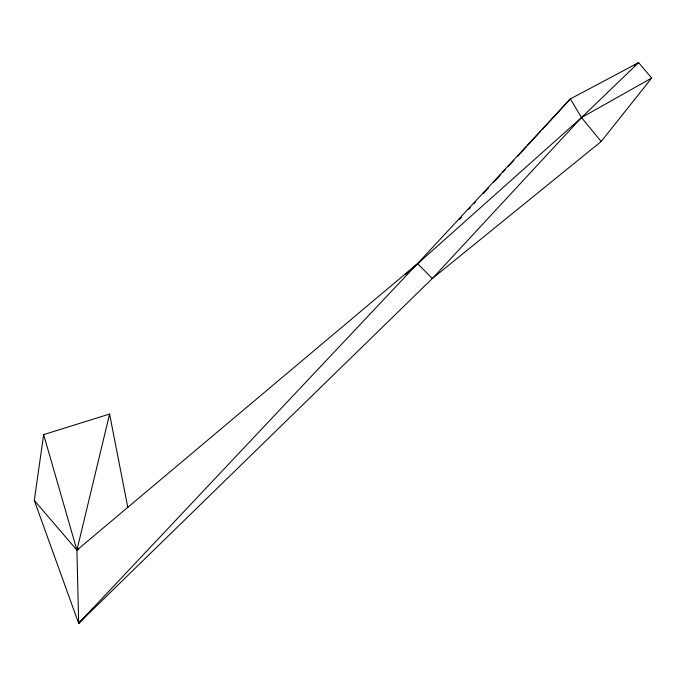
<?xml version="1.0" encoding="UTF-8"?>
<svg xmlns="http://www.w3.org/2000/svg" width="686" height="686" viewBox="0 0 686 686"><rect width="100%" height="100%" fill="white"/><g stroke="black" fill="none" stroke-linecap="round" stroke-linejoin="round"><path stroke-width="1.03" d="M87.499 614.013L78.658 623.36L76.918 550.146L417.542 263.604L432.309 278.542L601.15 141.505L651.7 78.032L638.597 62.64L581.505 117.58L432.309 278.542L78.658 623.36L34.3 500.463L43.655 434.615L109.588 414.052L127.845 507.623M109.588 414.052L76.918 550.146L34.3 500.463M79.662 621.473L78.658 623.36L417.542 263.604L570.383 98.895L638.597 62.64L634.19 65.564M459.44 219.494L461.618 217.128M468.864 209.247L470.313 207.669M473.94 203.725L475.389 202.147M483.373 193.478L488.441 187.964M493.517 182.442L500.771 174.561M502.949 172.195L505.119 169.836M508.026 166.681L513.823 160.378M517.45 156.434L526.153 146.976M527.603 145.398L540.654 131.206M542.103 129.637L570.383 98.895L581.505 117.58L601.15 141.505M91.915 609.348L93.39 607.787M405.675 274.409L581.505 117.58L651.7 78.032M78.856 549.229L76.918 550.146L43.655 434.615"/></g></svg>
